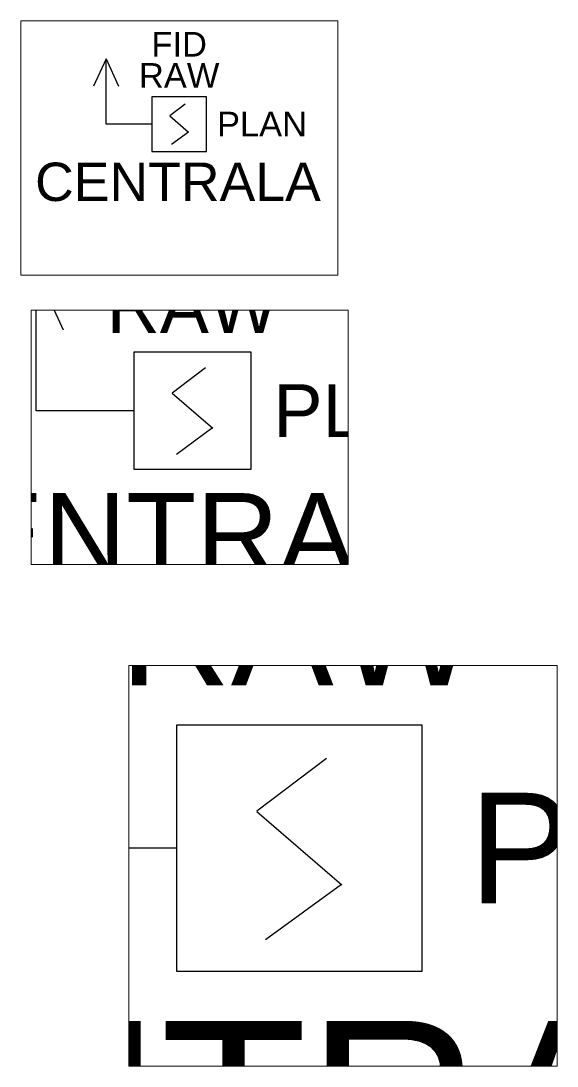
# Paper-space layout 'Layout1' of a CAD drawing. Header units: millimetres. Extents: x 0.7 to 23.4, y 7.1 to 51.3.
# The model-space entities are those that its viewports show. They can reach past a viewport. Long polylines and large blocks are cut down to what shows.
import ezdxf
from ezdxf.enums import TextEntityAlignment as Align

# ---------------------------------------------------------------- set-up
doc = ezdxf.new("R2010")
doc.units = ezdxf.units.MM
doc.header["$LTSCALE"] = 0.25
doc.styles.add('opis_czujki', font='arial.ttf')
doc.styles.add('opis_czujki_2', font='arial.ttf')

msp = doc.modelspace()

# ---------------------------------------------------------------- linework, layer by layer
for p, q in [((-533.9, 475.6), (-625.8, 276.5)), ((-533.9, 0), (-533.9, 475.6)), ((-533.9, 475.6), (-442, 276.5)), ((44, 146), (-69.4, 60)), ((-69, 59.5), (69, -59.5)), ((-200, 0), (-533.9, 0)), ((68.7, -59), (-55, -149))]:
    msp.add_line(p, q)
msp.add_lwpolyline([(-200, -200), (200, -200), (200, 200), (-200, 200)], close=True)

# ---------------------------------------------------------------- texts
for tag, text, height, style, flags, p in [('FID', 'XX', 180, 'opis_czujki_2', 9, (0, 582.8)), ('RAW', 'XX', 180, 'opis_czujki_2', 9, (0, 354.9)), ('CENTRALA', 'xx', 280, 'opis_czujki', 8, (-9, -421.1))]:
    msp.add_attdef(tag, text=text, height=height, dxfattribs=dict(style=style, flags=flags)).set_placement(p, align=Align.MIDDLE_CENTER)
at = {"style": 'opis_czujki_2', "flags": 9}
msp.add_attdef('PLAN', (276.4, -89.8), 'xx', height=180, dxfattribs=at)

psp = doc.layouts.get("Layout1")

# ---------------------------------------------------------------- viewports
at = {"layer": '0', "color": 6}
psp.add_viewport(center=(7.441, 45.933), size=(13.419, 10.76441), view_center_point=(1.128, -174.851), view_height=1855.9322, dxfattribs=at)
for center, size, view_center_point, view_height, status in [((7.883, 33.694), (13.419, 10.76441), (-9.404, -90.589), 868.09732, 3), ((14.371, 15.557), (18.137, 16.95763), (71.044, -28.664), 652.21643, 4)]:
    psp.add_viewport(center=center, size=size, view_center_point=view_center_point, view_height=view_height, status=status, dxfattribs=at)

doc.saveas('drawing.dxf')
